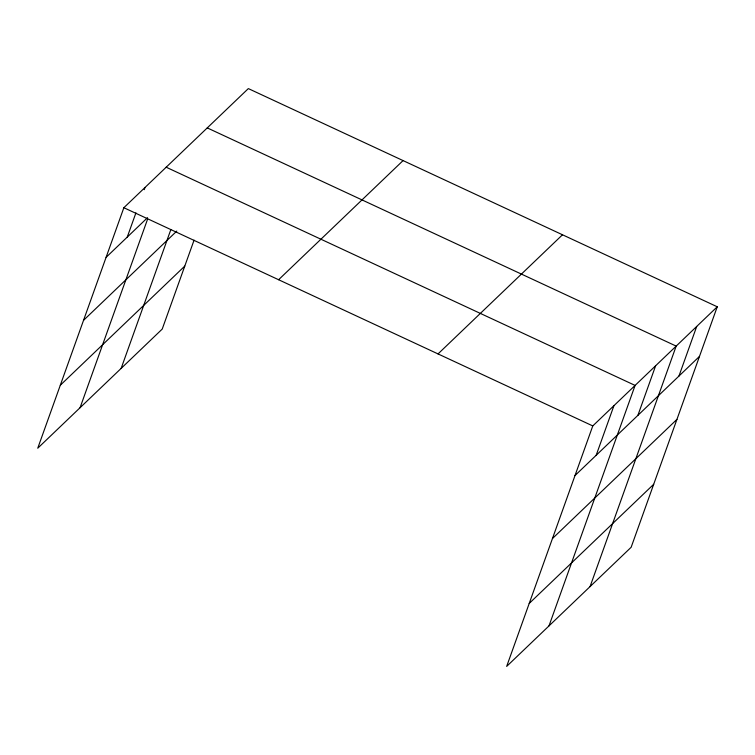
<?xml version="1.0" encoding="UTF-8"?>
<svg xmlns="http://www.w3.org/2000/svg" width="755" height="755" viewBox="0 0 755 755"><rect width="100%" height="100%" fill="white"/><g stroke="black" fill="none" stroke-linecap="round" stroke-linejoin="round"><path stroke-width="1.13" d="M717.25 306.785L592.779 425.924L506.662 666.41L631.142 547.281L717.25 306.785L248.338 88.59L123.858 207.719L37.75 448.215L162.221 329.076L194.073 240.137M127.255 237.089L135.938 212.834M144.233 189.675L145.017 187.466M80.068 407.709L147.64 219.007M121.149 368.393L170.828 229.652M596.167 455.293L613.938 405.671M548.989 625.904L635.097 385.418L166.185 167.214M637.871 415.382L655.633 365.76M590.061 586.597L676.178 346.101L207.257 127.897M678.943 376.065L696.714 326.443M106.096 257.342L147.565 217.648M83.541 320.328L176.793 231.077M60.306 385.229L184.777 266.09M278.604 279.727L403.076 160.588M438.032 353.916L562.503 234.777M575.008 475.546L699.479 356.407M552.452 538.532L676.933 419.393M529.217 603.424L653.688 484.295M123.858 207.719L592.779 425.924"/></g></svg>
